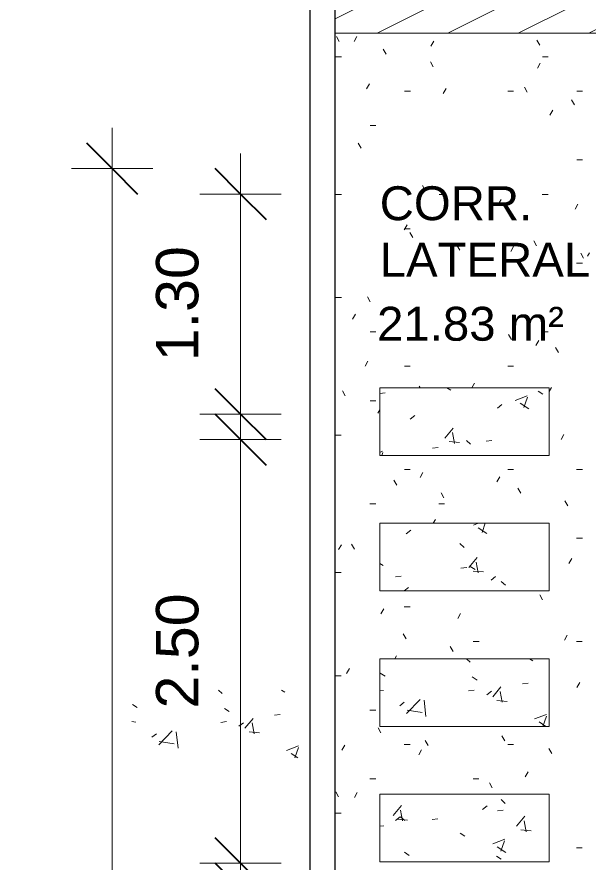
# Model space of a CAD drawing. Header units: metres. Extents: x 36.7 to 100.4, y -23.6 to 11.9.
# Drawn here: x 36.736 to 40.112, y 2.346 to 7.341 of the extents above; entities that cross this region are included whole.
import ezdxf

# ---------------------------------------------------------------- set-up
doc = ezdxf.new("R2010")
doc.units = ezdxf.units.M
for name, color, linetype, lineweight in [('A-ANNO-DIMS', 211, 'Continuous', 9), ('A-ANNO-DIMS-100', 211, 'Continuous', 9), ('A-AREA-IDEN', 2, 'Continuous', 9), ('A-DETL-GENF', 92, 'Continuous', 9), ('A-DETL-THIN', 151, 'Continuous', 9), ('A-FLOR', 192, 'Continuous', 9), ('A-FLOR-PATT', 8, 'Continuous', 9), ('A-WALL', 113, 'Continuous', 9)]:
    doc.layers.add(name, color=color, linetype=linetype, lineweight=lineweight)
doc.styles.add('Arial', font='arial.ttf', dxfattribs={"height": 0.2})
doc.styles.add('Arial_1', font='arial.ttf', dxfattribs={"height": 0.25})
doc.dimstyles.new('CotaPadrão_-_Multi_Nucleo', dxfattribs={"dimscale": 0.3048, "dimtxt": 0.255065, "dimasz": 0.984252, "dimexe": 0.787402, "dimexo": 0.0625, "dimgap": 0.574147, "dimtad": 1, "dimrnd": 0.01, "dimzin": 0, "dimdsep": 46, "dimtxsty": 'Arial_1', "dimblk1": 'OBLIQUE', "dimblk2": 'OBLIQUE', "dimsah": 1, "dimcen": 0.09, "dimdle": 0.787402, "dimazin": 0, "dimtfac": 1, "dimtdec": 4, "dimtix": 1, "dimtmove": 0, "dimatfit": 3, "dimfxl": 0.787402, "dimfxlon": 1, "dimtvp": 1, "dimtfill": 1, "dimtolj": 1, "dimtzin": 0, "dimarcsym": 2})
pattern_1 = [(50, (0, 0), (0.728831, -0.063291), [0.076, -0.838]), (355, (0, 0), (-0.140933, 0.764191), [0.061, -0.671]), (100.451, (0.061, -0.005), (0.587733, 0.700228), [0.065, -0.712]), (46.184, (0, 0.203), (1.084173, -0.168552), [0.114, -1.257]), (96.636, (0.09, 0.189), (0.950027, 0.989415), [0.097, -1.069]), (351.184, (0, 0.203), (0.949968, 0.990104), [0.091, -1.006]), (21, (0.102, 0.152), (0.606766, -0.4087), [0.076, -0.838]), (326, (0.102, 0.152), (0.247225, 0.736702), [0.061, -0.671]), (71.451, (0.152, 0.118), (0.85352, 0.327495), [0.065, -0.712]), (37.5, (0, 0), (0.0124776, 0.3385577), [0.034, -0.629, 0.034, -0.647, -0.673]), (37.5, (0, 0), (0.0124776, 0.3385577), [-1.343, 0.034, -0.64]), (7.5, (0, 0), (0.2670375, 0.40028), [0.034, -0.355, 0.034, -0.614, -0.257]), (7.5, (0, 0), (0.2670375, 0.40028), [-1.035, 0.034, -0.223]), (327.5, (-0.227, 0), (0.5425395, -0.0231283), [0.034, -0.22, 0.034, -0.759, -1.052]), (327.5, (-0.227, 0), (0.5425395, -0.0231283), [-1.046, 0.034, -1.018]), (317.5, (-0.328, 0), (0.5922234, 0.1015895), [0.034, -0.297, 0.034, -0.493, -0.747]), (317.5, (-0.328, 0), (0.5922234, 0.1015895), [-0.856, 0.034, -0.713])]

# ---------------------------------------------------------------- blocks, each defined once
blk = doc.blocks.new('DIMBLOCK1-00-Térreo')
at = {"layer": 'A-ANNO-DIMS-100', "transparency": 16777216}
for p, q in [((38.0556, 4.7556), (38.0556, 6.5356)), ((38.2956, 6.2956), (37.8156, 6.2956)), ((38.0556, 6.2956), (38.2956, 6.2956)), ((38.2956, 4.9956), (37.8156, 4.9956)), ((38.0556, 4.9956), (38.2956, 4.9956))]:
    blk.add_line(p, q, dxfattribs=at)
at = {"layer": 'A-ANNO-DIMS-100', "lineweight": 35, "transparency": 16777216}
for p, q in [((38.0556, 6.2956), (37.9056, 6.4456)), ((38.0556, 6.2956), (38.2056, 6.1456)), ((38.0556, 4.9956), (37.9056, 5.1456)), ((38.0556, 4.9956), (38.2056, 4.8456))]:
    blk.add_line(p, q, dxfattribs=at)
at = {"layer": 'A-ANNO-DIMS-100', "color": 0, "transparency": 16777216, "insert": (37.5561, 5.3081), "char_height": 0.25, "width": 0.809929, "attachment_point": 1, "rotation": 90, "line_spacing_factor": 0.941778, "style": 'Arial_1', "bg_fill": 3, "box_fill_scale": 1.25, "bg_fill_color": 256, "bg_fill_true_color": 13158600, "bg_fill_transparency": 0}
blk.add_mtext('1.30', dxfattribs=at)
blk = doc.blocks.new('_Oblique')
at = {"color": 0, "linetype": 'ByBlock', "lineweight": -2}
blk.add_line((-0.5, -0.5), (0.5, 0.5), dxfattribs=at)
blk = doc.blocks.new('DIMBLOCK2-00-Térreo')
at = {"layer": 'A-ANNO-DIMS-100', "transparency": 16777216}
for p, q in [((38.0556, 2.1056), (38.0556, 5.0856)), ((38.2956, 4.8456), (37.8156, 4.8456)), ((38.0556, 4.8456), (38.2956, 4.8456)), ((38.2956, 2.3456), (37.8156, 2.3456)), ((38.0556, 2.3456), (38.2956, 2.3456))]:
    blk.add_line(p, q, dxfattribs=at)
at = {"layer": 'A-ANNO-DIMS-100', "lineweight": 35, "transparency": 16777216}
for p, q in [((38.0556, 4.8456), (37.9056, 4.9956)), ((38.0556, 4.8456), (38.2056, 4.6956)), ((38.0556, 2.3456), (37.9056, 2.4956)), ((38.0556, 2.3456), (38.2056, 2.1956))]:
    blk.add_line(p, q, dxfattribs=at)
at = {"layer": 'A-ANNO-DIMS-100', "color": 0, "transparency": 16777216, "insert": (37.5561, 3.2581), "char_height": 0.25, "width": 0.809929, "attachment_point": 1, "rotation": 90, "line_spacing_factor": 0.941778, "style": 'Arial_1', "bg_fill": 3, "box_fill_scale": 1.25, "bg_fill_color": 256, "bg_fill_true_color": 13158600, "bg_fill_transparency": 0}
blk.add_mtext('2.50', dxfattribs=at)
blk = doc.blocks.new('DIMBLOCK3-00-Térreo')
at = {"layer": 'A-ANNO-DIMS-100', "transparency": 16777216}
for p, q in [((38.0556, 0.5556), (38.0556, 2.4356)), ((38.2956, 2.1956), (37.8156, 2.1956)), ((38.0556, 2.1956), (38.2956, 2.1956)), ((38.2956, 0.7956), (37.8156, 0.7956)), ((38.0556, 0.7956), (38.2956, 0.7956))]:
    blk.add_line(p, q, dxfattribs=at)
at = {"layer": 'A-ANNO-DIMS-100', "lineweight": 35, "transparency": 16777216}
for p, q in [((38.0556, 2.1956), (37.9056, 2.3456)), ((38.0556, 2.1956), (38.2056, 2.0456)), ((38.0556, 0.7956), (37.9056, 0.9456)), ((38.0556, 0.7956), (38.2056, 0.6456))]:
    blk.add_line(p, q, dxfattribs=at)
at = {"layer": 'A-ANNO-DIMS-100', "color": 0, "transparency": 16777216, "insert": (37.5561, 1.1581), "char_height": 0.25, "width": 0.809929, "attachment_point": 1, "rotation": 90, "line_spacing_factor": 0.941778, "style": 'Arial_1', "bg_fill": 3, "box_fill_scale": 1.25, "bg_fill_color": 256, "bg_fill_true_color": 13158600, "bg_fill_transparency": 0}
blk.add_mtext('1.40', dxfattribs=at)
blk = doc.blocks.new('DIMBLOCK12-00-Térreo')
at = {"layer": 'A-ANNO-DIMS-100', "transparency": 16777216}
for p, q in [((37.2976, 6.6856), (37.2976, -7.6944)), ((37.5376, 6.4456), (37.0576, 6.4456)), ((37.2976, 6.4456), (37.5376, 6.4456)), ((37.5376, -7.4544), (37.0576, -7.4544)), ((37.2976, -7.4544), (37.5376, -7.4544))]:
    blk.add_line(p, q, dxfattribs=at)
at = {"layer": 'A-ANNO-DIMS-100', "lineweight": 35, "transparency": 16777216}
for p, q in [((37.2976, 6.4456), (37.1476, 6.5956)), ((37.2976, 6.4456), (37.4476, 6.2956)), ((37.2976, -7.4544), (37.1476, -7.3044)), ((37.2976, -7.4544), (37.4476, -7.6044))]:
    blk.add_line(p, q, dxfattribs=at)
at = {"layer": 'A-ANNO-DIMS-100', "color": 0, "transparency": 16777216, "insert": (36.7981, -0.938), "char_height": 0.25, "width": 1.040665, "attachment_point": 1, "rotation": 90, "line_spacing_factor": 0.941778, "style": 'Arial_1', "bg_fill": 3, "box_fill_scale": 1.25, "bg_fill_color": 256, "bg_fill_true_color": 13158600, "bg_fill_transparency": 0}
blk.add_mtext('13.90', dxfattribs=at)

msp = doc.modelspace()

# ---------------------------------------------------------------- hatches: boundary and pattern name
at = {"layer": 'A-DETL-GENF'}
h = msp.add_hatch(dxfattribs=at)
h.set_pattern_fill('FP_7', style=0, pattern_type=2)
h.set_pattern_definition(pattern_1)
h.paths.add_polyline_path([(39.8763, 4.752), (39.8763, 5.152), (38.8763, 5.152), (38.8763, 4.752), (39.423, 4.752)], flags=0)
h = msp.add_hatch(dxfattribs=at)
h.set_pattern_fill('FP_7', style=0, pattern_type=2)
h.set_pattern_definition(pattern_1)
h.paths.add_polyline_path([(39.8763, 3.952), (39.8763, 4.352), (38.8763, 4.352), (38.8763, 3.952), (39.423, 3.952)], flags=0)
h = msp.add_hatch(dxfattribs=at)
h.set_pattern_fill('FP_7', style=0, pattern_type=2)
h.set_pattern_definition(pattern_1)
h.paths.add_polyline_path([(39.8763, 3.152), (39.8763, 3.552), (38.8763, 3.552), (38.8763, 3.152), (39.423, 3.152)], flags=0)
h = msp.add_hatch(dxfattribs=at)
h.set_pattern_fill('FP_7', style=0, pattern_type=2)
h.set_pattern_definition(pattern_1)
h.paths.add_polyline_path([(39.8763, 2.352), (39.8763, 2.752), (38.8763, 2.752), (38.8763, 2.352), (39.423, 2.352)], flags=0)
at = {"layer": 'A-FLOR-PATT'}
h = msp.add_hatch(dxfattribs=at)
h.set_pattern_fill('FP_4', color=256, style=0, pattern_type=2)
h.set_pattern_definition([(216.87, (0.167, 0.416), (1.24899851, 0.83300223), [0.208, -1.874]), (206.565, (0.417, 0.292), (-0.41680344, -0.4163555), [0.466, -0.466]), (198.435, (0.417, 0.083), (-0.83294356, -0.41678894), [0.263, -1.054])])
h.paths.add_polyline_path([(45.7143, -11.7544), (46.6143, -11.7544), (46.6143, -5.9544), (44.7143, -5.9544), (44.7143, -7.4544), (44.6143, -7.4544), (44.6143, -8.6544), (44.7143, -8.6544), (44.7143, -11.7544), (44.8143, -11.7544)], flags=0)
h.paths.add_polyline_path([(41.0722, 7.2456), (46.6143, 7.2456), (46.6143, 10.7456), (38.6143, 10.7456), (38.6143, 7.2456), (39.423, 7.2456)], flags=0)
h.paths.add_polyline_path([(40.1355, 7.9111), (40.1143, 7.9111), (40.1143, 10.4111), (45.1317, 10.4111), (45.1317, 7.9111), (42.7214, 7.9111)], flags=0)
h = msp.add_hatch(dxfattribs=at)
h.set_pattern_fill('FP_2', color=256, style=0, pattern_type=2)
h.set_pattern_definition([(0, (0, 0), (0.813, 0.203), [0.034, -0.576, 0.034, -0.576, -3.251]), (0, (0, 0), (0.813, 0.203), [-1.219, 0.034, -1.186, 0.034, -0.576, -1.422]), (0, (0, 0), (0.813, 0.203), [-3.048, 0.034, -0.373, 0.034, -0.982]), (120, (0.305, 0.102), (-0.5823032, 0.60257865), [0.034, -0.576, 0.034, -0.576, -3.251]), (120, (0.305, 0.102), (-0.5823032, 0.60257865), [-1.219, 0.034, -1.186, 0.034, -0.576, -1.422]), (120, (0.305, 0.102), (-0.5823032, 0.60257865), [-3.048, 0.034, -0.373, 0.034, -0.982]), (240, (0.406, 0.508), (-0.2306968, -0.80557865), [0.034, -0.576, 0.034, -0.576, -3.251]), (240, (0.406, 0.508), (-0.2306968, -0.80557865), [-1.219, 0.034, -1.186, 0.034, -0.576, -1.422]), (240, (0.406, 0.508), (-0.2306968, -0.80557865), [-3.048, 0.034, -0.373, 0.034, -0.982])])
h.paths.add_polyline_path([(38.7143, -7.4544), (39.6143, -7.4544), (39.6143, -7.3044), (40.1143, -7.3044), (40.1143, 6.4456), (42.1093, 6.4456), (42.1093, 6.9556), (42.9193, 6.9556), (42.9193, 6.4456), (43.0643, 6.4456), (43.0643, 3.2956), (46.6143, 3.2956), (46.6143, 7.2456), (38.6143, 7.2456), (38.6143, -7.3044), (38.7143, -7.3044)], flags=0)
h.paths.add_polyline_path([(39.0517, -6.448), (38.8763, -6.448), (38.8763, -6.048), (39.8763, -6.048), (39.8763, -6.448), (39.6143, -6.448)], flags=0)
h.paths.add_polyline_path([(39.6143, -5.648), (38.8763, -5.648), (38.8763, -5.248), (39.8763, -5.248), (39.8763, -5.648)], flags=0)
h.paths.add_polyline_path([(39.1835, -4.848), (38.8763, -4.848), (38.8763, -4.448), (39.8763, -4.448), (39.8763, -4.848), (39.423, -4.848)], flags=0)
h.paths.add_polyline_path([(38.8763, -4.048), (38.8763, -3.648), (39.8763, -3.648), (39.8763, -4.048), (39.2495, -4.048)], flags=0)
h.paths.add_polyline_path([(38.8763, -3.248), (38.8763, -2.848), (39.8763, -2.848), (39.8763, -3.248), (39.3154, -3.248)], flags=0)
h.paths.add_polyline_path([(38.8763, -2.448), (38.8763, -2.048), (39.8763, -2.048), (39.8763, -2.448), (39.3813, -2.448)], flags=0)
h.paths.add_polyline_path([(39.423, -1.648), (38.8763, -1.648), (38.8763, -1.248), (39.8763, -1.248), (39.8763, -1.648), (39.4473, -1.648)], flags=0)
h.paths.add_polyline_path([(39.8763, -0.848), (38.8763, -0.848), (38.8763, -0.448), (39.8763, -0.448), (39.8763, -0.7794)], flags=0)
h.paths.add_polyline_path([(39.8763, -0.048), (38.8763, -0.048), (38.8763, 0.352), (39.8763, 0.352)], flags=0)
h.paths.add_polyline_path([(39.423, 0.752), (38.8763, 0.752), (38.8763, 1.152), (39.8763, 1.152), (39.8763, 0.752), (39.6451, 0.752)], flags=0)
h.paths.add_polyline_path([(39.8763, 1.552), (38.8763, 1.552), (38.8763, 1.952), (39.8763, 1.952), (39.8763, 1.8556)], flags=0)
h.paths.add_polyline_path([(39.423, 2.352), (38.8763, 2.352), (38.8763, 2.752), (39.8763, 2.752), (39.8763, 2.352), (39.777, 2.352)], flags=0)
h.paths.add_polyline_path([(39.8429, 3.152), (38.8763, 3.152), (38.8763, 3.552), (39.8763, 3.552), (39.8763, 3.152)], flags=0)
h.paths.add_polyline_path([(39.8763, 3.952), (38.8763, 3.952), (38.8763, 4.352), (39.8763, 4.352), (39.8763, 4.1845)], flags=0)
h.paths.add_polyline_path([(39.423, 4.752), (38.8763, 4.752), (38.8763, 5.152), (39.8763, 5.152), (39.8763, 4.752)], flags=0)
h.paths.add_polyline_path([(38.8763, 5.552), (38.8763, 5.952), (39.8763, 5.952), (39.8763, 5.552), (39.423, 5.552)], flags=0)
h.paths.add_polyline_path([(39.8763, 6.352), (38.8763, 6.352), (38.8763, 6.752), (39.8763, 6.752), (39.8763, 6.4456)], flags=0)
h.paths.add_polyline_path([(42.5231, 6.4852), (42.5267, 6.488), (42.5259, 6.488)], flags=0)
h.paths.add_polyline_path([(42.5143, 6.4828), (42.5189, 6.4834), (42.5166, 6.4834)], flags=0)
h.paths.add_polyline_path([(42.5312, 6.4958), (42.5318, 6.5003), (42.5312, 6.5003)], flags=0)
h.paths.add_polyline_path([(42.5312, 6.5049), (42.5295, 6.5091), (42.5295, 6.5079)], flags=0)
h.paths.add_polyline_path([(42.5231, 6.5155), (42.5189, 6.5172), (42.5189, 6.5166)], flags=0)

# ---------------------------------------------------------------- linework, layer by layer
at = {"layer": 'A-DETL-THIN'}
for p, q in [((39.8763, 5.152), (38.8763, 5.152)), ((38.8763, 5.152), (38.8763, 4.752)), ((39.8763, 4.752), (39.8763, 5.152)), ((38.8763, 4.752), (39.8763, 4.752)), ((39.8763, 4.352), (38.8763, 4.352)), ((38.8763, 4.352), (38.8763, 3.952)), ((39.8763, 3.952), (39.8763, 4.352)), ((38.8763, 3.952), (39.8763, 3.952)), ((39.8763, 3.552), (38.8763, 3.552)), ((38.8763, 3.552), (38.8763, 3.152)), ((39.8763, 3.152), (39.8763, 3.552)), ((38.8763, 3.152), (39.8763, 3.152)), ((39.8763, 2.752), (38.8763, 2.752)), ((38.8763, 2.752), (38.8763, 2.352)), ((39.8763, 2.352), (39.8763, 2.752)), ((38.8763, 2.352), (39.8763, 2.352))]:
    msp.add_line(p, q, dxfattribs=at)
at = {"layer": 'A-FLOR'}
msp.add_line((38.6143, 7.2456), (46.6143, 7.2456), dxfattribs=at)
at = {"layer": 'A-WALL', "lineweight": 25}
for p, q in [((38.4643, 10.8956), (38.4643, -11.9044)), ((38.6143, -7.3044), (38.6143, 10.7456))]:
    msp.add_line(p, q, dxfattribs=at)

# ---------------------------------------------------------------- texts
at = {"layer": 'A-AREA-IDEN', "char_height": 0.2, "attachment_point": 1, "style": 'Arial'}
for s, insert, width in [('CORR.\\PLATERAL', (38.8763, 6.3412), 0.962025), ('21.83 m²', (38.861, 5.6297), 1.170464)]:
    msp.add_mtext(s, dxfattribs=dict(at, insert=insert, width=width))

# ---------------------------------------------------------------- dimensions: what is measured, and where the dimension line sits
at = {"layer": 'A-ANNO-DIMS'}
dim = msp.add_linear_dim(base=(38.0556, 6.2956), p1=(38.2956, 4.9956), p2=(38.2956, 6.2956), angle=90, dimstyle='CotaPadrão_-_Multi_Nucleo', override={"dimpost": '<>', "dimfxl": 1.3}, dxfattribs=at)
dim.commit()
dim.dimension.update_dxf_attribs({"geometry": 'DIMBLOCK1-00-Térreo', "text_midpoint": (37.7529, 5.6456)})

# ---------------------------------------------------------------- next in the draw order: dimensions: what is measured, and where the dimension line sits
dim = msp.add_linear_dim(base=(38.0556, 4.8456), p1=(38.2956, 2.3456), p2=(38.2956, 4.8456), angle=90, dimstyle='CotaPadrão_-_Multi_Nucleo', override={"dimpost": '<>', "dimfxl": 2.5}, dxfattribs=at)
dim.commit()
dim.dimension.update_dxf_attribs({"geometry": 'DIMBLOCK2-00-Térreo', "text_midpoint": (37.753, 3.5956)})

# ---------------------------------------------------------------- next in the draw order: dimensions: what is measured, and where the dimension line sits
dim = msp.add_linear_dim(base=(38.0556, 2.1956), p1=(38.2956, 0.7956), p2=(38.2956, 2.1956), angle=90, dimstyle='CotaPadrão_-_Multi_Nucleo', override={"dimpost": '<>', "dimfxl": 1.4}, dxfattribs=at)
dim.commit()
dim.dimension.update_dxf_attribs({"geometry": 'DIMBLOCK3-00-Térreo', "text_midpoint": (37.753, 1.4956)})

# ---------------------------------------------------------------- next in the draw order: dimensions: what is measured, and where the dimension line sits
dim = msp.add_linear_dim(base=(37.2976, -7.4544), p1=(37.5376, 6.4456), p2=(37.5376, -7.4544), angle=90, dimstyle='CotaPadrão_-_Multi_Nucleo', override={"dimpost": '<>', "dimfxl": 13.9}, dxfattribs=at)
dim.commit()
dim.dimension.update_dxf_attribs({"geometry": 'DIMBLOCK12-00-Térreo', "text_midpoint": (36.9949, -0.5044)})

# ---------------------------------------------------------------- next in the draw order: hatches: boundary and pattern name
at = {"layer": 'A-DETL-GENF'}
h = msp.add_hatch(dxfattribs=at)
h.set_pattern_fill('FP_7', style=0, pattern_type=2)
h.set_pattern_definition([(50, (-1.46286, -0.1855), (0.728831, -0.063291), [0.076, -0.838]), (355, (-1.46286, -0.1855), (-0.140933, 0.764191), [0.061, -0.671]), (100.451, (-1.40186, -0.1905), (0.587733, 0.700228), [0.065, -0.712]), (46.184, (-1.4629, 0.0175), (1.084173, -0.168552), [0.114, -1.257]), (96.636, (-1.3729, 0.0035), (0.950027, 0.989415), [0.097, -1.069]), (351.184, (-1.4629, 0.0175), (0.949968, 0.990104), [0.091, -1.006]), (21, (-1.36086, -0.0335), (0.606766, -0.4087), [0.076, -0.838]), (326, (-1.36086, -0.0335), (0.247225, 0.736702), [0.061, -0.671]), (71.451, (-1.31086, -0.0675), (0.85352, 0.327495), [0.065, -0.712]), (37.5, (-1.46286, -0.1855), (0.0124776, 0.3385577), [0.034, -0.629, 0.034, -0.647, -0.673]), (37.5, (-1.46286, -0.1855), (0.0124776, 0.3385577), [-1.343, 0.034, -0.64]), (7.5, (-1.46286, -0.1855), (0.2670375, 0.40028), [0.034, -0.355, 0.034, -0.614, -0.257]), (7.5, (-1.46286, -0.1855), (0.2670375, 0.40028), [-1.035, 0.034, -0.223]), (327.5, (-1.68986, -0.1855), (0.5425395, -0.0231283), [0.034, -0.22, 0.034, -0.759, -1.052]), (327.5, (-1.68986, -0.1855), (0.5425395, -0.0231283), [-1.046, 0.034, -1.018]), (317.5, (-1.79086, -0.1855), (0.5922234, 0.1015895), [0.034, -0.297, 0.034, -0.493, -0.747]), (317.5, (-1.79086, -0.1855), (0.5922234, 0.1015895), [-0.856, 0.034, -0.713])])
h.paths.add_polyline_path([(38.4134, 2.9665), (38.4134, 3.3665), (37.4134, 3.3665), (37.4134, 2.9665), (37.9602, 2.9665)], flags=0)

doc.saveas('drawing.dxf')
